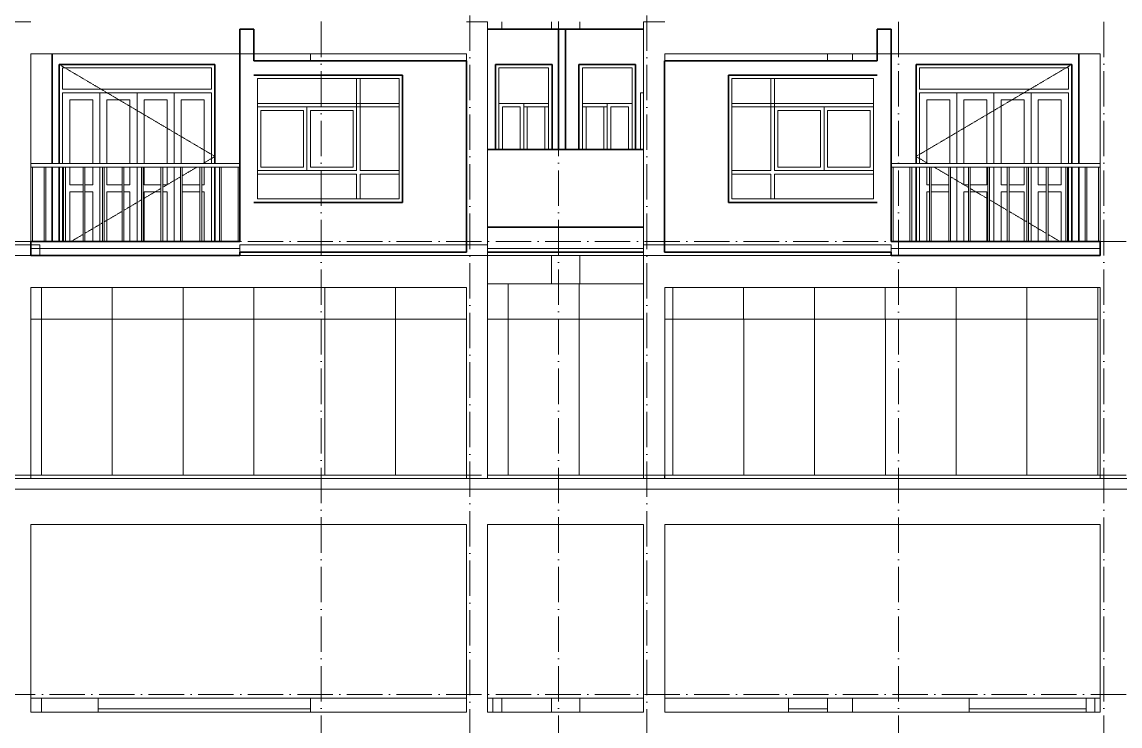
# Model space of a CAD drawing. Header units: millimetres. Extents: x -99196 to 12099, y -10111 to 93550.
# Drawn here: x -32276 to -16771, y 15055 to 25000 of the extents above; entities that cross this region are included whole.
import ezdxf
from ezdxf.xclip import XClip

# ---------------------------------------------------------------- set-up
doc = ezdxf.new("R2010")
doc.units = ezdxf.units.MM
doc.header["$XCLIPFRAME"] = 0
doc.linetypes.add('Dash 1_16__2_', pattern=[3.175, 1.5875, -1.5875])
doc.linetypes.add('Grid Line', pattern=[14, 10, -2, 0, -2])
for name, color, linetype, lineweight in [('CUA', 31, 'Continuous', 9), ('KINH', 152, 'Continuous', 5), ('NET CAT', 3, 'Continuous', 5), ('NET CATConcrete', 3, 'Continuous', 5), ('NET THAY 1', 41, 'Continuous', 5), ('NET THAY 2', 55, 'Continuous', 5), ('NET-THAY', 2, 'Continuous', 15), ('TRUC', 225, 'Continuous', 5)]:
    doc.layers.add(name, color=color, linetype=linetype, lineweight=lineweight)

# ---------------------------------------------------------------- blocks, each defined once
blk = doc.blocks.new('ALC1807-ASCENT PLAZA-TANG 1_2_rvt-1-MẶT ĐỨNG 14-1')
at = {"layer": 'NET-THAY', "color": 7}
for p, q in [((-32151, 15450), (-26001, 15450)), ((-25701, 15450), (-23501, 15450)), ((-25626, 15450), (-25626, 15250)), ((-23201, 15450), (-17051, 15450)), ((-21451, 15250), (-21451, 15450))]:
    blk.add_line(p, q, dxfattribs=at)
blk = doc.blocks.new('System Panel - Glazed-829545-MẶT ĐỨNG 14-1')
at = {"layer": 'KINH', "color": 250}
for p, q in [((-17085, 20800), (-18085, 20800)), ((-18085, 20800), (-18085, 18600)), ((-17085, 18600), (-17085, 20800))]:
    blk.add_line(p, q, dxfattribs=at)
blk = doc.blocks.new('System Panel - Glazed-869572-MẶT ĐỨNG 14-1')
at = {"layer": 'KINH', "color": 250}
for p, q in [((-23085, 20800), (-23201, 20800)), ((-23085, 18600), (-23085, 20800))]:
    blk.add_line(p, q, dxfattribs=at)
blk = doc.blocks.new('System Panel - Glazed-V336-MẶT ĐỨNG 14-1')
at = {"layer": 'KINH', "color": 250}
for p, q in [((-23501, 20800), (-24410, 20800)), ((-24410, 20800), (-24410, 18600)), ((-24410, 18600), (-23501, 18600))]:
    blk.add_line(p, q, dxfattribs=at)
blk = doc.blocks.new('System Panel - Glazed-V337-MẶT ĐỨNG 14-1')
at = {"layer": 'KINH', "color": 250}
for p, q in [((-24410, 20800), (-25410, 20800)), ((-25410, 20800), (-25410, 18600)), ((-24410, 18600), (-24410, 20800)), ((-25410, 18600), (-24410, 18600))]:
    blk.add_line(p, q, dxfattribs=at)
blk = doc.blocks.new('System Panel - Glazed-833854-MẶT ĐỨNG 14-1')
at = {"layer": 'KINH', "color": 250}
for p, q in [((-25410, 20800), (-25701, 20800)), ((-25410, 18600), (-25410, 20800)), ((-25701, 18600), (-25410, 18600))]:
    blk.add_line(p, q, dxfattribs=at)
blk = doc.blocks.new('System Panel - Glazed-V338-MẶT ĐỨNG 14-1')
at = {"layer": 'KINH', "color": 250}
for p, q in [((-26001, 20800), (-27001, 20800)), ((-27001, 20800), (-27001, 18600))]:
    blk.add_line(p, q, dxfattribs=at)
blk = doc.blocks.new('System Panel - Glazed-898923-MẶT ĐỨNG 14-1')
at = {"layer": 'KINH', "color": 250}
for p, q in [((-32001, 20800), (-32151, 20800)), ((-32001, 18600), (-32001, 20800))]:
    blk.add_line(p, q, dxfattribs=at)
blk = doc.blocks.new('System Panel - Glazed-V339-MẶT ĐỨNG 14-1')
at = {"layer": 'KINH', "color": 250}
for p, q in [((-33451, 21250), (-33451, 20800)), ((-33451, 20800), (-32451, 20800))]:
    blk.add_line(p, q, dxfattribs=at)
blk = doc.blocks.new('System Panel - Glazed-V340-MẶT ĐỨNG 14-1')
at = {"layer": 'KINH', "color": 250}
for p, q in [((-34451, 21250), (-34451, 20800)), ((-33451, 20800), (-33451, 21250)), ((-34451, 20800), (-33451, 20800))]:
    blk.add_line(p, q, dxfattribs=at)
blk = doc.blocks.new('System Panel - Glazed-898924-MẶT ĐỨNG 14-1')
at = {"layer": 'KINH', "color": 250}
for p, q in [((-32001, 20800), (-32001, 21250)), ((-32151, 20800), (-32001, 20800))]:
    blk.add_line(p, q, dxfattribs=at)
blk = doc.blocks.new('System Panel - Glazed-V341-MẶT ĐỨNG 14-1')
at = {"layer": 'KINH', "color": 250}
for p, q in [((-23501, 21300), (-24410, 21300)), ((-24410, 21300), (-24410, 20800)), ((-24410, 20800), (-23501, 20800))]:
    blk.add_line(p, q, dxfattribs=at)
blk = doc.blocks.new('System Panel - Glazed-V342-MẶT ĐỨNG 14-1')
at = {"layer": 'KINH', "color": 250}
for p, q in [((-24410, 21300), (-25410, 21300)), ((-25410, 21300), (-25410, 20800)), ((-24410, 20800), (-24410, 21300)), ((-25410, 20800), (-24410, 20800))]:
    blk.add_line(p, q, dxfattribs=at)
blk = doc.blocks.new('System Panel - Glazed-833855-MẶT ĐỨNG 14-1')
at = {"layer": 'KINH', "color": 250}
for p, q in [((-25410, 21300), (-25701, 21300)), ((-25410, 20800), (-25410, 21300)), ((-25701, 20800), (-25410, 20800))]:
    blk.add_line(p, q, dxfattribs=at)
blk = doc.blocks.new('System Panel - Glazed-869573-MẶT ĐỨNG 14-1')
at = {"layer": 'KINH', "color": 250}
for p, q in [((-23085, 20800), (-23085, 21250)), ((-23201, 20800), (-23085, 20800))]:
    blk.add_line(p, q, dxfattribs=at)
blk = doc.blocks.new('ALC1807-ASCENT PLAZA-TANG DIEN HINH_rvt-1-MẶT ĐỨNG 14-1')
at = {"layer": 'NET-THAY', "color": 10, "lineweight": 9}
for p, q in [((-32151, 18600), (-26000, 18600)), ((-32151, 18600), (-32151, 18550)), ((-26000, 18550), (-32151, 18550)), ((-26000, 18600), (-26000, 18550)), ((-25701, 18600), (-23501, 18600)), ((-23201, 18600), (-17051, 18600)), ((-23201, 18550), (-23201, 18600)), ((-17051, 18550), (-23201, 18550)), ((-17051, 18600), (-17051, 18550))]:
    blk.add_line(p, q, dxfattribs=at)
at = {"lineweight": 15}
for name, p in [('System Panel - Glazed-898924-MẶT ĐỨNG 14-1', (0, 0)), ('System Panel - Glazed-V340-MẶT ĐỨNG 14-1', (2450, 0)), ('System Panel - Glazed-V340-MẶT ĐỨNG 14-1', (3450, 0)), ('System Panel - Glazed-V340-MẶT ĐỨNG 14-1', (4450, 0)), ('System Panel - Glazed-V340-MẶT ĐỨNG 14-1', (5450, 0)), ('System Panel - Glazed-V340-MẶT ĐỨNG 14-1', (6450, 0)), ('System Panel - Glazed-V339-MẶT ĐỨNG 14-1', (6450, 0)), ('System Panel - Glazed-833855-MẶT ĐỨNG 14-1', (0, 0)), ('System Panel - Glazed-V342-MẶT ĐỨNG 14-1', (0, 0)), ('System Panel - Glazed-V341-MẶT ĐỨNG 14-1', (0, 0)), ('System Panel - Glazed-869573-MẶT ĐỨNG 14-1', (0, 0)), ('System Panel - Glazed-V340-MẶT ĐỨNG 14-1', (11365, 0)), ('System Panel - Glazed-V340-MẶT ĐỨNG 14-1', (12365, 0)), ('System Panel - Glazed-V340-MẶT ĐỨNG 14-1', (13365, 0)), ('System Panel - Glazed-V340-MẶT ĐỨNG 14-1', (14365, 0)), ('System Panel - Glazed-V340-MẶT ĐỨNG 14-1', (15365, 0)), ('System Panel - Glazed-V340-MẶT ĐỨNG 14-1', (16365, 0)), ('System Panel - Glazed-898923-MẶT ĐỨNG 14-1', (0, 0)), ('System Panel - Glazed-829545-MẶT ĐỨNG 14-1', (-13915, 0)), ('System Panel - Glazed-829545-MẶT ĐỨNG 14-1', (-12915, 0)), ('System Panel - Glazed-829545-MẶT ĐỨNG 14-1', (-11915, 0)), ('System Panel - Glazed-829545-MẶT ĐỨNG 14-1', (-10915, 0)), ('System Panel - Glazed-829545-MẶT ĐỨNG 14-1', (-9915, 0)), ('System Panel - Glazed-V338-MẶT ĐỨNG 14-1', (0, 0)), ('System Panel - Glazed-833854-MẶT ĐỨNG 14-1', (0, 0)), ('System Panel - Glazed-V337-MẶT ĐỨNG 14-1', (0, 0)), ('System Panel - Glazed-V336-MẶT ĐỨNG 14-1', (0, 0)), ('System Panel - Glazed-869572-MẶT ĐỨNG 14-1', (0, 0)), ('System Panel - Glazed-829545-MẶT ĐỨNG 14-1', (-5000, 0)), ('System Panel - Glazed-829545-MẶT ĐỨNG 14-1', (-4000, 0)), ('System Panel - Glazed-829545-MẶT ĐỨNG 14-1', (-3000, 0)), ('System Panel - Glazed-829545-MẶT ĐỨNG 14-1', (-2000, 0)), ('System Panel - Glazed-829545-MẶT ĐỨNG 14-1', (-1000, 0)), ('System Panel - Glazed-829545-MẶT ĐỨNG 14-1', (0, 0))]:
    blk.add_blockref(name, p, dxfattribs=at)
blk = doc.blocks.new('CUA LO GIA - DB6-V360-MẶT ĐỨNG 14-1')
at = {"layer": 'CUA', "color": 90, "linetype": 'Dash 1_16__2_'}
for p, q in [((-19651, 23100), (-17451, 24400)), ((-19651, 23100), (-19481, 23000)), ((-19397, 22950), (-19188, 22827)), ((-19163, 22812), (-18913, 22664)), ((-18888, 22649), (-18638, 22502)), ((-18613, 22487), (-18363, 22339)), ((-18338, 22324), (-18088, 22177)), ((-18063, 22162), (-17813, 22014)), ((-17788, 21999), (-17620, 21900))]:
    blk.add_line(p, q, dxfattribs=at)
at = {"layer": 'CUA', "color": 90}
for p, q in [((-17451, 24400), (-19651, 24400)), ((-19651, 24400), (-19651, 23000)), ((-19601, 24050), (-19601, 24350)), ((-19601, 24350), (-17501, 24350)), ((-17501, 24350), (-17501, 24050)), ((-17451, 23000), (-17451, 24400)), ((-17501, 24050), (-19601, 24050)), ((-19601, 24000), (-17501, 24000)), ((-19601, 23000), (-19601, 24000)), ((-19501, 23900), (-19501, 23000)), ((-19501, 23900), (-19176, 23900)), ((-19176, 23000), (-19176, 23900)), ((-19076, 23000), (-19076, 24000)), ((-18551, 24000), (-19076, 24000)), ((-18976, 23900), (-18651, 23900)), ((-18976, 23900), (-18976, 23000)), ((-18651, 23000), (-18651, 23900)), ((-18551, 24000), (-18551, 23000)), ((-18026, 24000), (-18551, 24000)), ((-18551, 23000), (-18551, 24000)), ((-18451, 23900), (-18451, 23000)), ((-18451, 23900), (-18126, 23900)), ((-18126, 23000), (-18126, 23900)), ((-18026, 24000), (-18026, 23000)), ((-17926, 23900), (-17601, 23900)), ((-17926, 23900), (-17926, 23000)), ((-17601, 23000), (-17601, 23900)), ((-17501, 24000), (-17501, 23000)), ((-19651, 22950), (-19651, 21900)), ((-19601, 21900), (-19601, 22950)), ((-19501, 22950), (-19501, 22700)), ((-19076, 21900), (-19076, 22950)), ((-18976, 22950), (-18976, 22700)), ((-18651, 22700), (-18651, 22950)), ((-18551, 22950), (-18551, 21900)), ((-18551, 21900), (-18551, 22950)), ((-18451, 22950), (-18451, 22700)), ((-18126, 22700), (-18126, 22950)), ((-18026, 22950), (-18026, 21900)), ((-17926, 22950), (-17926, 22700)), ((-17601, 22700), (-17601, 22950)), ((-17501, 22950), (-17501, 21900)), ((-17451, 21900), (-17451, 22950)), ((-19501, 22700), (-19463, 22700)), ((-19438, 22700), (-19188, 22700)), ((-18976, 22700), (-18913, 22700)), ((-18888, 22700), (-18651, 22700)), ((-18451, 22700), (-18363, 22700)), ((-18338, 22700), (-18126, 22700)), ((-17926, 22700), (-17813, 22700)), ((-17788, 22700), (-17601, 22700)), ((-19463, 22600), (-19501, 22600)), ((-19501, 22600), (-19501, 21900)), ((-19188, 22600), (-19438, 22600)), ((-18976, 22600), (-18976, 21900)), ((-18913, 22600), (-18976, 22600)), ((-18651, 22600), (-18888, 22600)), ((-18651, 21900), (-18651, 22600)), ((-18363, 22600), (-18451, 22600)), ((-18451, 22600), (-18451, 21900)), ((-18126, 22600), (-18338, 22600)), ((-18126, 21900), (-18126, 22600)), ((-17926, 22600), (-17926, 21900)), ((-17813, 22600), (-17926, 22600)), ((-17601, 22600), (-17788, 22600)), ((-17601, 21900), (-17601, 22600))]:
    blk.add_line(p, q, dxfattribs=at)
blk = doc.blocks.new('X-PHONG NGU 2 - X-PHONG NGU 2_Recovery_-201132-MẶT ĐỨNG 14-1')
at = {"layer": 'CUA', "color": 90}
for p, q in [((-6851, 24200), (-4851, 24200)), ((-6851, 24200), (-6851, 22500)), ((-6251, 24200), (-6301, 24200)), ((-6301, 22900), (-6301, 24200)), ((-6251, 24200), (-6251, 22900)), ((-4851, 22500), (-4851, 24200)), ((-4851, 23850), (-6851, 23850)), ((-6851, 23850), (-6851, 23800)), ((-6851, 23800), (-4851, 23800)), ((-6201, 23750), (-6201, 22950)), ((-6201, 23750), (-5601, 23750)), ((-5601, 22950), (-5601, 23750)), ((-5551, 22900), (-5551, 23800)), ((-4851, 23800), (-5551, 23800)), ((-5501, 23750), (-4901, 23750)), ((-5501, 23750), (-5501, 22950)), ((-4901, 22950), (-4901, 23750)), ((-4851, 23800), (-4851, 23850)), ((-4851, 23800), (-4851, 22900)), ((-6201, 22950), (-5601, 22950)), ((-5501, 22950), (-4901, 22950)), ((-6851, 22900), (-6301, 22900)), ((-6851, 22850), (-6851, 22900)), ((-6301, 22850), (-6851, 22850)), ((-6301, 22500), (-6301, 22850)), ((-6251, 22900), (-4851, 22900)), ((-6251, 22850), (-6251, 22500)), ((-4851, 22850), (-6251, 22850)), ((-4851, 22900), (-5551, 22900)), ((-4851, 22900), (-4851, 22850)), ((-6851, 22500), (-4851, 22500)), ((-6251, 22500), (-6301, 22500))]:
    blk.add_line(p, q, dxfattribs=at)
blk = doc.blocks.new('X-PHONG NGU 1 - X-PHONG NGU 850-201135-MẶT ĐỨNG 14-1')
at = {"layer": 'CUA', "color": 90}
for p, q in [((-8211, 24400), (-9011, 24400)), ((-9011, 23200), (-9011, 24400)), ((-8961, 24350), (-8961, 23200)), ((-8961, 24350), (-8261, 24350)), ((-8261, 23200), (-8261, 24350)), ((-8211, 24400), (-8211, 23200)), ((-8961, 23850), (-8611, 23850)), ((-8961, 23800), (-8611, 23800)), ((-8911, 23800), (-8911, 23200)), ((-8911, 23800), (-8661, 23800)), ((-8661, 23200), (-8661, 23800)), ((-8611, 23200), (-8611, 23850)), ((-8261, 23850), (-8611, 23850)), ((-8561, 23800), (-8311, 23800)), ((-8561, 23800), (-8561, 23200)), ((-8311, 23200), (-8311, 23800)), ((-8261, 23850), (-8261, 23200))]:
    blk.add_line(p, q, dxfattribs=at)
blk = doc.blocks.new('Railing - 25mm-V356-MẶT ĐỨNG 14-1')
at = {"layer": 'NET THAY 2', "color": 90, "lineweight": 9}
for p, q in [((-1864, 21900), (-1864, 22950)), ((-1839, 21900), (-1839, 22950))]:
    blk.add_line(p, q, dxfattribs=at)
blk = doc.blocks.new('Railing - 25mm-V357-MẶT ĐỨNG 14-1')
at = {"layer": 'NET THAY 2', "color": 90, "lineweight": 9}
blk.add_line((-1701, 21900), (-1701, 22950), dxfattribs=at)
blk = doc.blocks.new('Railing - 25mm-V358-MẶT ĐỨNG 14-1')
at = {"layer": 'NET THAY 2', "color": 90, "lineweight": 9}
blk.add_line((-4577, 21900), (-4577, 22950), dxfattribs=at)
blk = doc.blocks.new('Railing - Railing-227109-MẶT ĐỨNG 14-1')
for name, p in [('Railing - 25mm-V358-MẶT ĐỨNG 14-1', (-15399, 0)), ('Railing - 25mm-V356-MẶT ĐỨNG 14-1', (-17874, 0)), ('Railing - 25mm-V356-MẶT ĐỨNG 14-1', (-17599, 0)), ('Railing - 25mm-V356-MẶT ĐỨNG 14-1', (-17324, 0)), ('Railing - 25mm-V356-MẶT ĐỨNG 14-1', (-17049, 0)), ('Railing - 25mm-V356-MẶT ĐỨNG 14-1', (-16774, 0)), ('Railing - 25mm-V356-MẶT ĐỨNG 14-1', (-16499, 0)), ('Railing - 25mm-V356-MẶT ĐỨNG 14-1', (-16224, 0)), ('Railing - 25mm-V356-MẶT ĐỨNG 14-1', (-15949, 0)), ('Railing - 25mm-V356-MẶT ĐỨNG 14-1', (-15674, 0)), ('Railing - 25mm-V356-MẶT ĐỨNG 14-1', (-15399, 0)), ('Railing - 25mm-V357-MẶT ĐỨNG 14-1', (-15375, 0))]:
    blk.add_blockref(name, p)
blk = doc.blocks.new('Top Rail Type - Top Rail_Internal_-227110-MẶT ĐỨNG 14-1')
at = {"layer": 'NET THAY 1', "color": 90, "lineweight": 9}
for p, q in [((-17051, 23000), (-20001, 23000)), ((-17051, 22950), (-20001, 22950))]:
    blk.add_line(p, q, dxfattribs=at)
blk = doc.blocks.new('CUA SAN PHOI LUA - CUA SAN PHOI LUA-201133-MẶT ĐỨNG 14-1')
at = {"layer": 'CUA', "color": 90}
for p in [(-23541, 23200), (-23501, 24000)]:
    blk.add_line(p, (-23541, 24000), dxfattribs=at)
blk = doc.blocks.new('CUA LO GIA - DB6-202766-MẶT ĐỨNG 14-1')
at = {"layer": 'CUA', "color": 90, "linetype": 'Dash 1_16__2_'}
for p, q in [((-14151, 23100), (-16351, 24400)), ((-14404, 22950), (-14613, 22827)), ((-14151, 23100), (-14320, 23000)), ((-14638, 22812), (-14888, 22664)), ((-14913, 22649), (-15163, 22502)), ((-15188, 22487), (-15438, 22339)), ((-15463, 22324), (-15713, 22177)), ((-15738, 22162), (-15988, 22014)), ((-16013, 21999), (-16181, 21900))]:
    blk.add_line(p, q, dxfattribs=at)
at = {"layer": 'CUA', "color": 90}
for p, q in [((-16351, 24400), (-16351, 23000)), ((-14151, 24400), (-16351, 24400)), ((-16301, 24050), (-16301, 24350)), ((-16301, 24350), (-14201, 24350)), ((-14201, 24350), (-14201, 24050)), ((-14151, 23000), (-14151, 24400)), ((-14201, 24050), (-16301, 24050)), ((-16301, 23000), (-16301, 24000)), ((-16301, 24000), (-14201, 24000)), ((-16201, 23900), (-16201, 23000)), ((-16201, 23900), (-15876, 23900)), ((-15876, 23000), (-15876, 23900)), ((-15776, 23000), (-15776, 24000)), ((-15251, 24000), (-15776, 24000)), ((-15676, 23900), (-15351, 23900)), ((-15676, 23900), (-15676, 23000)), ((-15351, 23000), (-15351, 23900)), ((-14726, 24000), (-15251, 24000)), ((-15251, 23000), (-15251, 24000)), ((-15251, 24000), (-15251, 23000)), ((-15151, 23900), (-15151, 23000)), ((-15151, 23900), (-14826, 23900)), ((-14826, 23000), (-14826, 23900)), ((-14726, 24000), (-14726, 23000)), ((-14626, 23900), (-14301, 23900)), ((-14626, 23900), (-14626, 23000)), ((-14301, 23000), (-14301, 23900)), ((-14201, 24000), (-14201, 23000)), ((-16351, 22950), (-16351, 21900)), ((-16301, 21900), (-16301, 22950)), ((-16201, 22950), (-16201, 22700)), ((-15876, 22700), (-15876, 22950)), ((-15776, 21900), (-15776, 22950)), ((-15676, 22950), (-15676, 22700)), ((-15351, 22700), (-15351, 22950)), ((-15251, 21900), (-15251, 22950)), ((-15251, 22950), (-15251, 21900)), ((-15151, 22950), (-15151, 22700)), ((-14826, 22700), (-14826, 22950)), ((-14726, 22950), (-14726, 21900)), ((-14301, 22700), (-14301, 22950)), ((-14201, 22950), (-14201, 21900)), ((-14151, 21900), (-14151, 22950)), ((-16201, 22700), (-16013, 22700)), ((-15988, 22700), (-15876, 22700)), ((-15676, 22700), (-15463, 22700)), ((-15438, 22700), (-15351, 22700)), ((-15151, 22700), (-14913, 22700)), ((-14888, 22700), (-14826, 22700)), ((-14613, 22700), (-14363, 22700)), ((-14338, 22700), (-14301, 22700)), ((-16013, 22600), (-16201, 22600)), ((-16201, 22600), (-16201, 21900)), ((-15876, 22600), (-15988, 22600)), ((-15876, 21900), (-15876, 22600)), ((-15676, 22600), (-15676, 21900)), ((-15463, 22600), (-15676, 22600)), ((-15351, 22600), (-15438, 22600)), ((-15351, 21900), (-15351, 22600)), ((-14913, 22600), (-15151, 22600)), ((-15151, 22600), (-15151, 21900)), ((-14826, 22600), (-14888, 22600)), ((-14826, 21900), (-14826, 22600)), ((-14363, 22600), (-14613, 22600)), ((-14301, 22600), (-14338, 22600)), ((-14301, 21900), (-14301, 22600))]:
    blk.add_line(p, q, dxfattribs=at)
blk = doc.blocks.new('X-PHONG NGU 2 - X-PHONG NGU 2_Recovery_-V359-MẶT ĐỨNG 14-1')
at = {"layer": 'CUA', "color": 90}
for p, q in [((-13551, 24200), (-13551, 22500)), ((-13551, 24200), (-11551, 24200)), ((-12101, 24200), (-12151, 24200)), ((-12151, 22900), (-12151, 24200)), ((-12101, 24200), (-12101, 22900)), ((-11551, 22500), (-11551, 24200)), ((-13551, 23850), (-13551, 23800)), ((-11551, 23850), (-13551, 23850)), ((-13551, 23800), (-11551, 23800)), ((-12851, 23800), (-13551, 23800)), ((-13551, 22900), (-13551, 23800)), ((-13501, 23750), (-13501, 22950)), ((-13501, 23750), (-12901, 23750)), ((-12901, 22950), (-12901, 23750)), ((-12851, 23800), (-12851, 22900)), ((-12801, 23750), (-12201, 23750)), ((-12801, 23750), (-12801, 22950)), ((-12201, 22950), (-12201, 23750)), ((-11551, 23800), (-11551, 23850)), ((-13501, 22950), (-12901, 22950)), ((-12801, 22950), (-12201, 22950)), ((-13551, 22900), (-12151, 22900)), ((-13551, 22850), (-13551, 22900)), ((-12851, 22900), (-13551, 22900)), ((-12151, 22850), (-13551, 22850)), ((-12151, 22500), (-12151, 22850)), ((-12101, 22900), (-11551, 22900)), ((-12101, 22850), (-12101, 22500)), ((-11551, 22850), (-12101, 22850)), ((-11551, 22900), (-11551, 22850)), ((-13551, 22500), (-11551, 22500)), ((-12101, 22500), (-12151, 22500))]:
    blk.add_line(p, q, dxfattribs=at)
blk = doc.blocks.new('X-PHONG NGU 1 - X-PHONG NGU 850-202769-MẶT ĐỨNG 14-1')
at = {"layer": 'CUA', "color": 90}
for p, q in [((-10191, 23200), (-10191, 24400)), ((-9391, 24400), (-10191, 24400)), ((-10141, 24350), (-10141, 23200)), ((-10141, 24350), (-9441, 24350)), ((-9441, 23200), (-9441, 24350)), ((-9391, 24400), (-9391, 23200)), ((-9791, 23850), (-10141, 23850)), ((-10141, 23200), (-10141, 23850)), ((-10091, 23800), (-10091, 23200)), ((-10091, 23800), (-9841, 23800)), ((-9841, 23200), (-9841, 23800)), ((-9791, 23850), (-9791, 23200)), ((-9791, 23850), (-9441, 23850)), ((-9791, 23800), (-9441, 23800)), ((-9741, 23800), (-9491, 23800)), ((-9741, 23800), (-9741, 23200)), ((-9491, 23200), (-9491, 23800))]:
    blk.add_line(p, q, dxfattribs=at)
blk = doc.blocks.new('Railing - Railing-227113-MẶT ĐỨNG 14-1')
at = {"extrusion": (0, 0, -1), "zscale": -1}
for name, p in [('Railing - 25mm-V357-MẶT ĐỨNG 14-1', (33826, 0)), ('Railing - 25mm-V356-MẶT ĐỨNG 14-1', (33802, 0)), ('Railing - 25mm-V356-MẶT ĐỨNG 14-1', (33527, 0)), ('Railing - 25mm-V356-MẶT ĐỨNG 14-1', (33252, 0)), ('Railing - 25mm-V356-MẶT ĐỨNG 14-1', (32977, 0)), ('Railing - 25mm-V356-MẶT ĐỨNG 14-1', (32702, 0)), ('Railing - 25mm-V356-MẶT ĐỨNG 14-1', (32427, 0)), ('Railing - 25mm-V356-MẶT ĐỨNG 14-1', (32152, 0)), ('Railing - 25mm-V356-MẶT ĐỨNG 14-1', (31877, 0)), ('Railing - 25mm-V356-MẶT ĐỨNG 14-1', (31602, 0)), ('Railing - 25mm-V356-MẶT ĐỨNG 14-1', (31327, 0)), ('Railing - 25mm-V358-MẶT ĐỨNG 14-1', (33802, 0))]:
    blk.add_blockref(name, p, dxfattribs=at)
blk = doc.blocks.new('Top Rail Type - Top Rail_Internal_-227114-MẶT ĐỨNG 14-1')
at = {"layer": 'NET THAY 1', "color": 90, "lineweight": 9}
for p, q in [((-29201, 23000), (-32151, 23000)), ((-32151, 22950), (-29201, 22950))]:
    blk.add_line(p, q, dxfattribs=at)
blk = doc.blocks.new('ALC1807-ASCENT PLAZA-TANG DIEN HINH-TANG 5_rvt-1-MẶT ĐỨNG 14-1')
at = {"layer": 'NET-THAY', "color": 50, "lineweight": 35}
for p, q in [((-29201, 21900), (-29201, 24900)), ((-29201, 24900), (-29001, 24900)), ((-29001, 24900), (-29001, 24450)), ((-24601, 24900), (-25701, 24900)), ((-23501, 24900), (-24701, 24900)), ((-24701, 24900), (-24701, 23200)), ((-24601, 23200), (-24601, 24900)), ((-20201, 24450), (-20201, 24900)), ((-20201, 24900), (-20001, 24900)), ((-20001, 24900), (-20001, 21900)), ((-31851, 23000), (-31851, 24550)), ((-17351, 24550), (-17351, 23000)), ((-31751, 23000), (-31751, 24400)), ((-31751, 24400), (-29551, 24400)), ((-29551, 24400), (-29551, 23000)), ((-26001, 24450), (-29001, 24450)), ((-26001, 21750), (-26001, 24450)), ((-25591, 24400), (-24791, 24400)), ((-25591, 23200), (-25591, 24400)), ((-24791, 24400), (-24791, 23200)), ((-24411, 24400), (-23611, 24400)), ((-24411, 23200), (-24411, 24400)), ((-23611, 24400), (-23611, 23200)), ((-20201, 24450), (-23201, 24450)), ((-23201, 24450), (-23201, 21750)), ((-19651, 23000), (-19651, 24400)), ((-19651, 24400), (-17451, 24400)), ((-17451, 24400), (-17451, 23000)), ((-29001, 24250), (-26901, 24250)), ((-26901, 24250), (-26901, 22450)), ((-22301, 22450), (-22301, 24250)), ((-22301, 24250), (-20201, 24250)), ((-24661, 23200), (-25701, 23200)), ((-24661, 23200), (-24561, 23200)), ((-23501, 23200), (-24561, 23200)), ((-31851, 21900), (-31851, 22950)), ((-31751, 21900), (-31751, 22950)), ((-29551, 22950), (-29551, 21900)), ((-19651, 21900), (-19651, 22950)), ((-17451, 22950), (-17451, 21900)), ((-17351, 22950), (-17351, 21900)), ((-26901, 22450), (-29001, 22450)), ((-20201, 22450), (-22301, 22450)), ((-24601, 22100), (-25701, 22100)), ((-23501, 22100), (-24601, 22100)), ((-29201, 21900), (-32151, 21900)), ((-32151, 21900), (-32151, 21700)), ((-17051, 21900), (-20001, 21900)), ((-17051, 21700), (-17051, 21900)), ((-29001, 21750), (-29201, 21750)), ((-29201, 21700), (-29201, 21750)), ((-29001, 21750), (-26001, 21750)), ((-25701, 21750), (-24651, 21750)), ((-24651, 21750), (-23501, 21750)), ((-23201, 21750), (-20201, 21750)), ((-20001, 21750), (-20201, 21750)), ((-20001, 21750), (-20001, 21700)), ((-32151, 21700), (-29201, 21700)), ((-20001, 21700), (-17051, 21700))]:
    blk.add_line(p, q, dxfattribs=at)
at = {"color": 50, "lineweight": 35}
for name, p in [('CUA LO GIA - DB6-202766-MẶT ĐỨNG 14-1', (-15400, 0)), ('X-PHONG NGU 1 - X-PHONG NGU 850-202769-MẶT ĐỨNG 14-1', (-15400, 0)), ('X-PHONG NGU 1 - X-PHONG NGU 850-201135-MẶT ĐỨNG 14-1', (-15400, 0)), ('CUA LO GIA - DB6-V360-MẶT ĐỨNG 14-1', (0, 0)), ('X-PHONG NGU 2 - X-PHONG NGU 2_Recovery_-V359-MẶT ĐỨNG 14-1', (-15400, 0)), ('X-PHONG NGU 2 - X-PHONG NGU 2_Recovery_-201132-MẶT ĐỨNG 14-1', (-15400, 0)), ('CUA SAN PHOI LUA - CUA SAN PHOI LUA-201133-MẶT ĐỨNG 14-1', (0, 0)), ('Top Rail Type - Top Rail_Internal_-227114-MẶT ĐỨNG 14-1', (0, 0)), ('Railing - Railing-227113-MẶT ĐỨNG 14-1', (0, 0)), ('Top Rail Type - Top Rail_Internal_-227110-MẶT ĐỨNG 14-1', (0, 0)), ('Railing - Railing-227109-MẶT ĐỨNG 14-1', (0, 0))]:
    blk.add_blockref(name, p, dxfattribs=at)

msp = doc.modelspace()

# ---------------------------------------------------------------- linework, layer by layer
at = {"layer": 'NET CAT'}
for p, q in [((-32450.5, 25000), (-32150.5, 25000)), ((-26000.5, 25000), (-25700.5, 25000)), ((-25700.5, 25000), (-25700.5, 21850)), ((-24800.5, 24900), (-24800.5, 25000)), ((-24400.5, 25000), (-24400.5, 24900)), ((-23500.5, 25000), (-23200.5, 25000)), ((-23500.5, 21850), (-23500.5, 25000)), ((-32150.5, 24550), (-32150.5, 21850)), ((-26000.5, 21850), (-26000.5, 24550)), ((-23200.5, 24550), (-23200.5, 21850)), ((-20900.5, 24450), (-20900.5, 24550)), ((-20550.5, 24450), (-20550.5, 24550)), ((-17050.5, 24550), (-17050.5, 21800)), ((-32150.5, 21850), (-32450.5, 21850)), ((-25700.5, 21850), (-26000.5, 21850)), ((-23200.5, 21850), (-23500.5, 21850)), ((-17050.5, 21800), (-17050.5, 21700)), ((-32450.5, 21700), (-32150.5, 21700)), ((-26000.5, 21700), (-25700.5, 21700)), ((-25700.5, 21700), (-25700.5, 18550)), ((-24800.5, 21300), (-24800.5, 21700)), ((-24400.5, 21700), (-24400.5, 21300)), ((-23500.5, 21700), (-23200.5, 21700)), ((-23500.5, 18550), (-23500.5, 21700)), ((-32150.5, 21250), (-32150.5, 18600)), ((-26000.5, 18600), (-26000.5, 21250)), ((-23200.5, 21250), (-23200.5, 18550)), ((-17050.5, 21250), (-17050.5, 18550)), ((-32150.5, 18550), (-32450.5, 18550)), ((-25700.5, 18550), (-26000.4, 18550)), ((-23200.5, 18550), (-23500.5, 18550)), ((-17050.5, 18550), (-16750.5, 18550)), ((-32450.5, 18400), (-32150.5, 18400)), ((-26000.5, 18400), (-25700.5, 18400)), ((-23500.5, 18400), (-23200.5, 18400)), ((-17050.5, 18400), (-16750.5, 18400)), ((-32150.5, 17900), (-32150.5, 15250)), ((-26000.5, 15250), (-26000.5, 17900)), ((-25700.5, 17900), (-25700.5, 15250)), ((-23500.5, 15250), (-23500.5, 17900)), ((-23200.5, 17900), (-23200.5, 15250)), ((-17050.5, 17900), (-17050.5, 15250)), ((-32000.5, 15450), (-32000.5, 15250)), ((-31200.5, 15250), (-31200.5, 15450)), ((-24800.5, 15250), (-24800.5, 15450)), ((-24400.5, 15450), (-24400.5, 15250)), ((-20900.5, 15250), (-20900.5, 15450)), ((-20550.5, 15250), (-20550.5, 15450)), ((-18900.5, 15250), (-18900.5, 15450)), ((-17250.5, 15250), (-17250.5, 15450)), ((-17125.5, 15250), (-17125.5, 15450))]:
    msp.add_line(p, q, dxfattribs=at)
at = {"layer": 'NET CATConcrete'}
for p, q in [((-29200.5, 24550), (-32150.5, 24550)), ((-26000.5, 24550), (-29200.5, 24550)), ((-20000.5, 24550), (-23200.5, 24550)), ((-17050.5, 24550), (-20000.5, 24550)), ((-32025.5, 21700), (-32150.5, 21700)), ((-29200.5, 21700), (-32025.5, 21700)), ((-26000.5, 21700), (-29200.5, 21700)), ((-20000.5, 21700), (-23200.5, 21700)), ((-17050.5, 21700), (-20000.5, 21700)), ((-29200.5, 21250), (-32150.5, 21250)), ((-26000.5, 21250), (-29200.5, 21250)), ((-20000.5, 21250), (-23200.5, 21250)), ((-17050.5, 21250), (-20000.5, 21250)), ((-32150.5, 18400), (-26000.5, 18400)), ((-25700.5, 18400), (-23500.5, 18400)), ((-23200.5, 18400), (-17050.5, 18400)), ((-26000.5, 17900), (-32150.5, 17900)), ((-23500.5, 17900), (-25700.5, 17900)), ((-17050.5, 17900), (-23200.5, 17900)), ((-32150.5, 15250), (-26000.5, 15250)), ((-31200.5, 15300), (-28200.5, 15300)), ((-25700.5, 15250), (-23500.5, 15250)), ((-23200.5, 15250), (-17050.5, 15250)), ((-21450.5, 15300), (-20900.5, 15300)), ((-18900.5, 15300), (-17250.5, 15300))]:
    msp.add_line(p, q, dxfattribs=at)
at = {"layer": 'NET-THAY'}
for p, q in [((-25500.5, 25000), (-25500.5, 24900)), ((-28200.5, 24550), (-28200.5, 24450)), ((-28200.5, 15450), (-28200.5, 15250)), ((-25500.5, 15450), (-25500.5, 15250))]:
    msp.add_line(p, q, dxfattribs=at)
at = {"layer": 'NET-THAY', "lineweight": 9}
for p, q in [((-39700.5, 21850), (-32025.5, 21850)), ((-32150.5, 21800), (-29200.5, 21800)), ((-32150.5, 21700), (-32150.5, 21800)), ((-32025.5, 21700), (-32025.5, 21850)), ((-29200.5, 21850), (-25700.5, 21850)), ((-29200.5, 21850), (-29200.5, 21700)), ((-25700.5, 21850), (-25700.5, 21700)), ((-25700.5, 21800), (-23500.5, 21800)), ((-23500.5, 21850), (-20000.5, 21850)), ((-23500.5, 21850), (-23500.5, 21700)), ((-20000.5, 21850), (-20000.5, 21700)), ((-20000.5, 21800), (-17050.5, 21800)), ((-17050.5, 21700), (-17050.5, 21800)), ((-17050.5, 21700), (-39700.5, 21700)), ((-32450.5, 18550), (-32150.5, 18550)), ((-26000.4, 18550), (-1350.5, 18550)), ((-23200.5, 18400), (-39350.5, 18400)), ((-1350.5, 18400), (-23200.5, 18400))]:
    msp.add_line(p, q, dxfattribs=at)
at = {"layer": 'TRUC', "linetype": 'Grid Line', "ltscale": 50}
for p, q in [((-28050.5, -4900), (-28050.5, 91838.4)), ((-25950.5, -6911.3), (-25950.5, 91838.4)), ((-24700.5, -4900), (-24700.5, 91838.4)), ((-23450.5, -6911.3), (-23450.5, 91838.4)), ((-19900.5, -4900.6), (-19900.5, 91838.4)), ((-17000.5, -4900.6), (-17000.5, 91838.4)), ((-99096.4, 21900), (11999.5, 21900)), ((-99096.4, 18600), (11999.5, 18600)), ((-99096.4, 15500), (11999.5, 15500))]:
    msp.add_line(p, q, dxfattribs=at)

# ---------------------------------------------------------------- block references
at = {"lineweight": 5}
for name in ['ALC1807-ASCENT PLAZA-TANG DIEN HINH-TANG 5_rvt-1-MẶT ĐỨNG 14-1', 'ALC1807-ASCENT PLAZA-TANG DIEN HINH_rvt-1-MẶT ĐỨNG 14-1']:
    msp.add_blockref(name, (0, 0), dxfattribs=at)
ref = msp.add_blockref('ALC1807-ASCENT PLAZA-TANG 1_2_rvt-1-MẶT ĐỨNG 14-1', (0, 0), dxfattribs=at)
XClip(ref).set_block_clipping_path([(-97229.9352338679, -1200), (11999.4757495321, 93768.975705676)])

doc.saveas('drawing.dxf')
